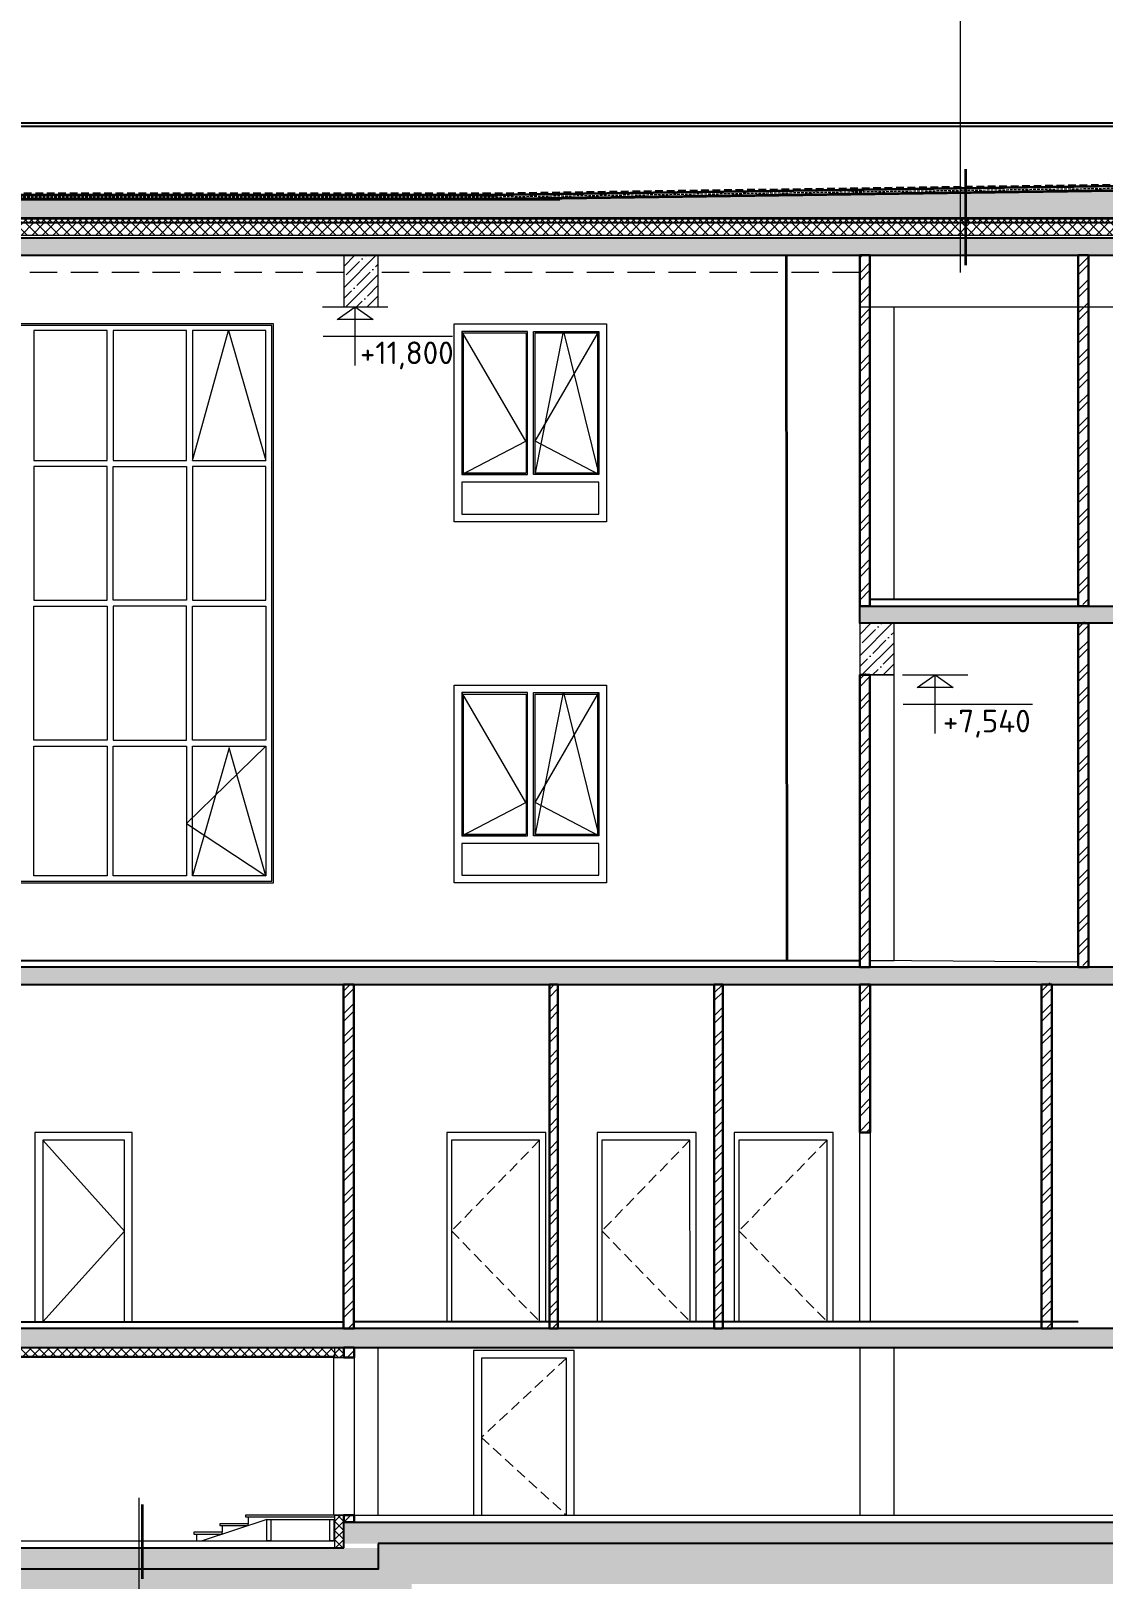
# Model space of a CAD drawing. Header units: millimetres. Extents: x -136099598 to 11807193, y 0 to 779331.
# Drawn here: x 455826 to 468294, y 285561 to 303562 of the extents above; entities that cross this region are included whole.
import ezdxf
from ezdxf import colors
from ezdxf.entities.mleader import LeaderData, LeaderLine
from ezdxf.math import Vec2, Vec3

# ---------------------------------------------------------------- set-up
doc = ezdxf.new("R2010")
doc.units = ezdxf.units.MM
doc.header["$MEASUREMENT"] = 0
for name, pattern in [('01_base$0$DASHED2', [0.375, 0.25, -0.125]), ('ADSK_Штрих_ш3 п1_5', [4.5, 3, -1.5]), ('DASHED', [19.05, 12.7, -6.35]), ('HIDDEN2', [4.7625, 3.175, -1.5875])]:
    doc.linetypes.add(name, pattern=pattern)
doc.layers.get('0').update_dxf_attribs({"color": 250, "lineweight": 9})
for name, color, linetype, lineweight in [('24_Фасад_разрез_тонкая', 7, 'Continuous', 9), ('АР_Двери', 5, 'Continuous', 18), ('АР_Лестницы', 6, 'Continuous', 15), ('АР_Окна', 4, 'Continuous', 0), ('АР_Отметки', 250, 'Continuous', 15), ('АР_Перегородки кирпич', 244, 'Continuous', 30), ('СТЕНЫ кирпич ЛИДЕР', 250, 'Continuous', 15), ('Штриховка', 7, 'Continuous', 5), ('Штриховка в сечении', 7, 'Continuous', 18)]:
    doc.layers.add(name, color=color, linetype=linetype, lineweight=lineweight)
doc.layers.add('PDF _0', color=7, linetype='Continuous')
doc.layers.add('PDF_Геометрия', color=7, linetype='Continuous')
doc.styles.add('ISOCPEUR', font='isocpeur.ttf', dxfattribs={"width": 0.7})
doc.styles.add('PDF ISOCPEUR', font='isocpeur.ttf')
pattern_1 = [(45, (0, -0.65), (-123.743687, 123.743687), []), (45, (123.74, -0.65), (-123.743687, 123.743687), [218.75, -43.75, 0, -43.75])]
pattern_2 = [(45, (0, -70), (-123.743687, 123.743687), []), (45, (123.74, -70), (-123.743687, 123.743687), [218.75, -43.75, 0, -43.75])]

# ---------------------------------------------------------------- blocks, each defined once
blk = doc.blocks.new('A$Cd8d14d9d')
at = {"ltscale": 150}
for p, q in [((0, 682), (0, 0)), ((-372, 341), (1132, 341)), ((-380, 0), (380, 0))]:
    blk.add_line(p, q, dxfattribs=at)
blk.add_lwpolyline([(0, 0), (210, 147), (-210, 147), (0, 0)], dxfattribs=at)
blk = doc.blocks.new('_DotSmall')
at = {"color": 0, "linetype": 'ByBlock', "const_width": 0.5}
blk.add_lwpolyline([(-0.0625, 0, 1), (0.0625, 0, 1)], format="xyb", close=True, dxfattribs=at)

msp = doc.modelspace()

# ---------------------------------------------------------------- hatches: boundary and pattern name
at = {"ltscale": 100, "transparency": 33554687}
h = msp.add_hatch(dxfattribs=at)
h.set_pattern_fill('ANSI35', color=0, scale=700)
h.set_pattern_definition(pattern_1)
h.paths.add_polyline_path([(489923.683, 301153.943), (441108.624, 301153.9), (441108.745, 300953.986), (453208.806, 300953.857), (453264.72, 300953.943), (489923.683, 300954.006)])
h = msp.add_hatch(dxfattribs=at)
h.set_pattern_fill('ANSI35', color=0, scale=700)
h.set_pattern_definition(pattern_1)
h.paths.add_polyline_path([(459862.992, 300953.964), (459464.377, 300953.921), (459463.879, 300353.986), (459663.684, 300353.943), (459463.819, 300353.943), (459864.726, 300353.943)])
at = {"ltscale": 40, "true_color": 0x383e42}
h = msp.add_hatch(dxfattribs=at)
h.set_pattern_fill('ANSI32', color=250, scale=500, angle=360)
h.set_pattern_definition([(45, (0, 3661.97), (-132.58252, 132.58252), []), (45, (88.39, 3661.97), (-132.58252, 132.58252), [])])
h.paths.add_polyline_path([(465583.565, 300953.943), (465583.503, 296891.968), (465463.625, 296891.968), (465463.685, 300953.943)])
h = msp.add_hatch(dxfattribs=at)
h.set_pattern_fill('ANSI32', color=250, scale=500, angle=360)
h.set_pattern_definition([(45, (2540.67, 4262), (-132.58252, 132.58252), []), (45, (2629.06, 4262), (-132.58252, 132.58252), [])])
h.paths.add_polyline_path([(468124.235, 300953.978), (468124.174, 296891.968), (468004.295, 296891.968), (468004.356, 300953.978)])
at = {"ltscale": 100, "transparency": 33554687}
h = msp.add_hatch(dxfattribs=at)
h.set_pattern_fill('ANSI35', color=0, scale=700)
h.set_pattern_definition([(45, (0, -17.98), (-123.743687, 123.743687), []), (45, (123.74, -17.98), (-123.743687, 123.743687), [218.75, -43.75, 0, -43.75])])
h.paths.add_polyline_path([(465463.563, 296873.985), (489513.683, 296873.985), (489513.683, 296673.985), (465463.563, 296673.985)])
h = msp.add_hatch(dxfattribs=at)
h.set_pattern_fill('ANSI35', color=0, scale=700)
h.set_pattern_definition([(45, (5999.74, -4280.62), (-123.743687, 123.743687), []), (45, (6123.49, -4280.62), (-123.743687, 123.743687), [218.75, -43.75, 0, -43.75])])
h.paths.add_polyline_path([(465862.737, 296673.991), (465463.563, 296673.97), (465463.624, 296074.013), (465663.429, 296073.97), (465463.563, 296073.97), (465864.47, 296073.97)])
at = {"ltscale": 40, "true_color": 0x383e42}
h = msp.add_hatch(dxfattribs=at)
h.set_pattern_fill('ANSI32', color=250, scale=500, angle=360)
h.set_pattern_definition([(45, (2540.67, 64), (-132.58252, 132.58252), []), (45, (2629.06, 64), (-132.58252, 132.58252), [])])
h.paths.add_polyline_path([(468124.174, 296691.968), (468124.174, 292693.964), (468004.295, 292693.964), (468004.295, 296691.968)])
h = msp.add_hatch(dxfattribs=at)
h.set_pattern_fill('ANSI32', color=250, scale=500, angle=360)
h.paths.add_polyline_path([(465583.565, 296091.968), (465583.565, 292693.972), (465463.686, 292693.972), (465463.685, 296091.968)])
at = {"ltscale": 100, "transparency": 33554687}
h = msp.add_hatch(dxfattribs=at)
h.set_pattern_fill('ANSI35', color=0, scale=700)
h.set_pattern_definition([(45, (-0.0006, 0.44), (-123.743687, 123.743687), []), (45, (123.74, 0.44), (-123.743687, 123.743687), [218.75, -43.75, 0, -43.75])])
h.paths.add_polyline_path([(489511.573, 292674.387), (441648.684, 292674.429), (441648.744, 292474.429), (453088.805, 292474.301), (453126.166, 292474.387), (489511.573, 292474.387)])
at = {"ltscale": 40, "true_color": 0x383e42}
h = msp.add_hatch(dxfattribs=at)
h.set_pattern_fill('ANSI32', color=250, scale=500, angle=360)
h.set_pattern_definition([(45, (-6001.07, -4156.03), (-132.58252, 132.58252), []), (45, (-5912.68, -4156.03), (-132.58252, 132.58252), [])])
h.paths.add_polyline_path([(459582.37, 292473.943), (459582.431, 288473.925), (459462.553, 288473.925), (459462.491, 292473.943)])
h = msp.add_hatch(dxfattribs=at)
h.set_pattern_fill('ANSI32', color=250, scale=500, angle=360)
h.set_pattern_definition([(45, (-3628.31, -4156.03), (-132.58252, 132.58252), []), (45, (-3539.92, -4156.03), (-132.58252, 132.58252), [])])
h.paths.add_polyline_path([(461955.132, 292473.943), (461955.194, 288473.925), (461855.225, 288473.925), (461855.163, 292473.943)])
h = msp.add_hatch(dxfattribs=at)
h.set_pattern_fill('ANSI32', color=250, scale=500, angle=360)
h.set_pattern_definition([(45, (-1713.1, -4198.03), (-132.58252, 132.58252), []), (45, (-1624.7, -4198.03), (-132.58252, 132.58252), [])])
h.paths.add_polyline_path([(463870.469, 292493.943), (463870.664, 288473.93), (463770.821, 288473.93), (463770.626, 292493.943)])
h = msp.add_hatch(dxfattribs=at)
h.set_pattern_fill('ANSI32', color=250, scale=500, angle=360)
h.set_pattern_definition([(45, (1e-09, -4198.03), (-132.58252, 132.58252), []), (45, (88.39, -4198.03), (-132.58252, 132.58252), [])])
h.paths.add_polyline_path([(465583.565, 292493.937), (465583.503, 290752.891), (465463.625, 290752.891), (465463.685, 292493.937)])
h = msp.add_hatch(dxfattribs=at)
h.set_pattern_fill('ANSI32', color=250, scale=500, angle=360)
h.set_pattern_definition([(45, (2114.27, -4156.03), (-132.58252, 132.58252), []), (45, (2202.66, -4156.03), (-132.58252, 132.58252), [])])
h.paths.add_polyline_path([(467697.772, 292493.944), (467697.772, 288473.932), (467577.893, 288473.932), (467577.893, 292493.944)])
at = {"ltscale": 100, "transparency": 33554687}
h = msp.add_hatch(dxfattribs=at)
h.set_pattern_fill('ANSI35', color=0, scale=700)
h.set_pattern_definition([(45, (232.5, 0.4), (-123.743687, 123.743687), []), (45, (356.24, 0.4), (-123.743687, 123.743687), [218.75, -43.75, 0, -43.75])])
h.paths.add_polyline_path([(489510.69, 288473.945), (441648.654, 288473.876), (441648.684, 288252.844), (453441.302, 288252.85), (441648.243, 288252.843), (489512.015, 288252.869)])
at = {"ltscale": 40, "true_color": 0x383e42}
h = msp.add_hatch(dxfattribs=at)
h.set_pattern_fill('ANSI32', color=250, scale=500, angle=360)
h.set_pattern_definition([(45, (-6000.13, -8456.78), (-132.58252, 132.58252), []), (45, (-5911.75, -8456.78), (-132.58252, 132.58252), [])])
h.paths.add_polyline_path([(459583.625, 288252.853), (459583.625, 288136.027), (459463.746, 288136.027), (459463.746, 288252.853)])
h = msp.add_hatch(dxfattribs=at)
h.set_pattern_fill('EARTH', color=250, scale=2000, angle=45)
h.paths.add_polyline_path([(490321.312, 287088.144), (497150.726, 287088.144), (497148.347, 287489.007), (489923.666, 287534.982), (489923.665, 285993.814), (459863.684, 285993.29), (459863.704, 285696.068), (441108.836, 285694.972), (441108.722, 286786.02), (441108.703, 286786.02), (441108.666, 288123.205), (433828.621, 288088.919), (433826.365, 287594.299), (440721.661, 287594.299), (440721.661, 285253.267), (460254.198, 285253.267), (460254.198, 285503.325), (490321.312, 285503.325)])
at = {"ltscale": 100, "transparency": 33554687}
h = msp.add_hatch(dxfattribs=at)
h.set_pattern_fill('ANSI35', color=0, scale=700)
h.set_pattern_definition(pattern_2)
h.paths.add_polyline_path([(459463.722, 286223.552), (489923.685, 286223.552), (489923.684, 285974.916), (459463.721, 285972.159)])
h = msp.add_hatch(dxfattribs=at)
h.set_pattern_fill('ANSI35', color=0, scale=700)
h.paths.add_polyline_path([(459583.625, 286303.552), (459583.929, 286227.763), (459464.05, 286227.763), (459463.746, 286303.552)])
h = msp.add_hatch(dxfattribs=at)
h.set_pattern_fill('ANSI35', color=0, scale=700)
h.set_pattern_definition(pattern_2)
h.paths.add_polyline_path([(441108.74, 285923.669), (459863.664, 285923.775), (459863.685, 285675.52), (441108.855, 285675.52)])
at = {"layer": 'Штриховка', "transparency": 33554636}
h = msp.add_hatch(dxfattribs=at)
h.set_pattern_fill('ANSI37', color=256, scale=400)
h.set_pattern_definition([(45, (305750.395, 27.087), (-35.355339, 35.355339), []), (135, (305750.395, 27.087), (-35.355339, -35.355339), [])])
h.paths.add_polyline_path([(489623.71, 301385.96), (489623.71, 301334.004), (441408.684, 301333.943), (441408.684, 301386.001)])
h = msp.add_hatch(dxfattribs=at)
h.set_pattern_fill('ANSI37', color=256, scale=700)
h.set_pattern_definition([(45, (0.06, 29.4), (-61.871843, 61.871843), []), (135, (0.06, 29.4), (-61.871843, -61.871843), [])])
h.paths.add_polyline_path([(489673.71, 301334.045), (441358.665, 301333.953), (441358.703, 301184.028), (453108.87, 301183.9), (453134.993, 301183.985), (489673.71, 301185.037)])
h = msp.add_hatch(dxfattribs=at)
h.set_pattern_fill('ANSI37', color=256, scale=600)
h.paths.add_polyline_path([(459360.383, 288252.87), (441848.704, 288252.844), (441848.704, 288152.844), (453441.302, 288152.85), (441848.704, 288152.844), (459361.045, 288152.867)])
h = msp.add_hatch(dxfattribs=at)
h.set_pattern_fill('ANSI37', color=256, scale=600)
h.set_pattern_definition([(45, (-120505.53, 0.007), (-53.033009, 53.033009), []), (135, (-120505.53, 0.007), (-53.033009, -53.033009), [])])
h.paths.add_polyline_path([(459360.714, 288252.853), (459360.702, 288136.028), (459463.682, 288136.027), (459463.684, 288252.853)])
h = msp.add_hatch(dxfattribs=at)
h.set_pattern_fill('ANSI37', color=256, scale=600)
h.set_pattern_definition([(45, (-120505.516, -1949.29), (-53.033009, 53.033009), []), (135, (-120505.516, -1949.29), (-53.033009, -53.033009), [])])
h.paths.add_polyline_path([(459360.729, 286304.673), (459360.717, 285923.553), (459463.697, 285923.552), (459463.699, 286304.673)])
at = {"layer": 'Штриховка в сечении', "transparency": 33554636}
h = msp.add_hatch(dxfattribs=at)
h.set_pattern_fill('GRAVEL', color=256, scale=200)
h.set_pattern_definition([(228.0127875, (144, 200), (-1600, -1800), [26.9072, -2663.81761]), (184.9697407, (126, 180), (2400, 200), [46.1736, -4571.18495]), (132.510447, (80, 176), (2000, -2200), [32.5576, -3223.20652]), (267.273689, (2, 126), (200, 4000), [42.0476, -4162.71161]), (292.8336542, (0, 84), (-1000, 2400), [41.231, -4081.874626]), (357.273689, (16, 46), (-4000, 200), [42.0476, -4162.71161]), (37.6942405, (58, 44), (-2600, -2000), [55.6058, -5504.96971]), (72.2553284, (102, 78), (1400, 4400), [52.4976, -5197.2643]), (121.4295656, (118, 128), (-1600, 2600), [42.19, -4176.81462]), (175.2363583, (96, 164), (2200, -200), [48.1664, -2360.152516]), (222.3974378, (48, 168), (-2400, -2200), [62.2896, -6166.675]), (138.814075, (200, 124), (-1400, 1200), [21.2602, -2104.76896]), (171.4692344, (184, 138), (2600, -400), [40.4474, -4004.30228]), (225, (144, 144), (-2e-14, -200), [28.2842, -254.55851]), (203.1985905, (130, 168), (1000, 400), [15.2316, -1507.92302]), (291.8014095, (116, 162), (-200, 600), [21.5406, -1055.49236]), (30.9637565, (124, 142), (600, 400), [34.9858, -1131.20458]), (161.565051, (154, 160), (400, -200), [25.2982, -607.15733]), (16.3895403, (0, 162), (2000, 600), [35.44, -3508.56903]), (70.346176, (34, 172), (-800, -2200), [29.7322, -2943.48155]), (293.1985905, (154, 200), (-400, 1000), [30.463, -1492.69162]), (343.6104597, (166, 172), (-2000, 600), [35.44, -3508.56903]), (339.443955, (0, 38), (-1000, 400), [34.176, -1674.62475]), (294.7751406, (32, 26), (-1000, 2200), [28.6356, -2834.92861]), (66.8014095, (156, 0), (400, 1000), [30.463, -1492.69162]), (17.3540246, (168, 28), (-2600, -800), [33.5262, -3319.08472]), (69.443955, (58, 0), (-400, -1000), [17.088, -1691.71275]), (101.3099325, (144, 0), (-200, 800), [10.198, -1009.6059]), (165.963757, (142, 10), (600, -200), [41.231, -783.390125]), (186.009006, (102, 20), (2000, 200), [38.21, -3782.784635]), (303.690068, (124, 124), (-200, 400), [28.8444, -692.265855]), (353.1572266, (140, 100), (3400, -400), [50.3588, -4985.512525]), (60.945396, (190, 94), (-800, -1400), [20.5912, -2038.53483]), (90, (200, 112), (-200, 200), [12, -188]), (120.2564372, (98, 26), (800, -1400), [27.7848, -2750.704]), (48.0127875, (84, 50), (1600, 1800), [53.8144, -2636.91041]), (0, (120, 90), (200, 200), [52, -148]), (325.3048465, (172, 90), (2000, -1400), [31.6228, -3130.65486]), (254.054604, (198, 72), (-200, -800), [29.1204, -1426.90158]), (207.6459754, (190, 44), (-3800, -2000), [47.413, -4693.894836]), (175.4260787, (148, 22), (-2600, 200), [50.1598, -4965.81468])])
h.paths.add_polyline_path([(477405.595, 301385.954), (489623.71, 301385.954), (489623.71, 301713.459), (477405.595, 301435.954), (469042.133, 301713.464), (465432.376, 301663.464), (461167.494, 301604.388), (446852.788, 301604.388), (441408.684, 301713.464), (441408.684, 301385.954)])

# ---------------------------------------------------------------- linework, layer by layer
at = {"color": 1, "lineweight": 35, "ltscale": 150}
msp.add_line((461167.494, 301604.388), (469042.133, 301713.464), dxfattribs=at)
at = {"color": 6, "lineweight": 35, "ltscale": 150}
for p, q in [((465350.466, 301713.464), (465514.286, 301713.464)), ((461085.583, 301654.388), (461249.404, 301654.388))]:
    msp.add_line(p, q, dxfattribs=at)
at = {"lineweight": 35, "ltscale": 150}
for p, q in [((446852.788, 301604.388), (461975.647, 301604.388)), ((464620.444, 292753.023), (464613.451, 300953.973))]:
    msp.add_line(p, q, dxfattribs=at)
at = {"ltscale": 150}
for p, q in [((441848.704, 288152.847, 0.102), (459360.714, 288152.853, -1.185)), ((441848.704, 288140.844, 0.114), (459348.137, 288140.852, 0.001)), ((459348.684, 288136.027, -1.185), (459348.684, 288152.853, -1.185)), ((459360.714, 288136.027, -1.185), (459348.684, 288136.027, -1.185)), ((458570.64, 286254.673), (457817.277, 286003.552)), ((458616.372, 286254.673), (459360.817, 286254.671, -1.185)), ((459583.686, 286304.673), (489413.685, 286304.673, 1.185)), ((441848.704, 286003.55, 2.303), (459360.75, 286003.552, -1.185))]:
    msp.add_line(p, q, dxfattribs=at)
for points in [[(466696.701, 300837.61), (466696.701, 301955.61)], [(458350.64, 286284.673), (458350.64, 286204.673)], [(457750.64, 286084.673), (457750.64, 286003.552)], [(458050.64, 286184.673), (458050.64, 286104.673)]]:
    msp.add_lwpolyline(points, dxfattribs=at)
at = {"color": 250, "lineweight": 35, "ltscale": 150, "true_color": 0x383e42}
msp.add_lwpolyline([(477405.595, 301385.954), (489623.71, 301385.954), (489623.71, 301713.459), (477405.595, 301435.954), (469042.133, 301713.464), (465432.376, 301663.464), (461167.494, 301604.388), (446852.788, 301604.388), (441408.684, 301713.464), (441408.684, 301385.954), (477405.595, 301385.954)], dxfattribs=at)
at = {"color": 5, "lineweight": 35, "ltscale": 150}
for points in [[(489611.947, 301713.459), (477405.595, 301435.954), (469042.133, 301713.464), (461167.494, 301604.388), (461167.494, 301604.388), (446852.788, 301604.388), (441424.562, 301713.464)], [(489610.81, 301763.446), (477405.856, 301485.973), (469042.616, 301763.476), (461167.147, 301654.388), (446853.29, 301654.388), (441425.566, 301763.454)]]:
    msp.add_lwpolyline(points, dxfattribs=at)
at = {"linetype": 'ADSK_Штрих_ш3 п1_5', "ltscale": 10}
msp.add_lwpolyline([(489611.379, 301738.452), (477405.726, 301460.963), (469042.375, 301738.47), (461167.32, 301629.388), (446853.039, 301629.388), (441425.064, 301738.459)], dxfattribs=at)
at = {"ltscale": 100}
for points in [[(459463.819, 300353.943), (459863.55, 300353.943), (459863.55, 300953.943), (459463.819, 300953.943)], [(465463.69, 300353.941), (477863.689, 300353.943), (477863.689, 300953.943), (465463.69, 300953.941)], [(465463.563, 296073.97), (465863.294, 296073.97), (465863.294, 296673.97), (465463.563, 296673.97)]]:
    msp.add_lwpolyline(points, close=True, dxfattribs=at)
at = {"color": 3, "ltscale": 150}
for points in [[(465463.69, 300754.211), (465463.684, 300754.211), (465463.755, 296935.636)], [(465583.685, 296952.326), (465863.875, 296952.326), (465863.692, 300353.941)], [(465583.712, 292752.171), (465863.834, 292752.171), (465863.82, 296073.985), (465463.82, 296073.985), (465463.563, 292752.989)]]:
    msp.add_lwpolyline(points, dxfattribs=at)
at = {"ltscale": 150, "elevation": -1.185}
for points in [[(459463.671, 288136.027), (459360.714, 288136.027), (459360.714, 288252.852), (459463.671, 288252.852)], [(459463.685, 285923.552), (459360.729, 285923.552), (459360.831, 286304.673), (459463.989, 286304.673)]]:
    msp.add_lwpolyline(points, close=True, dxfattribs=at)
at = {"color": 3, "ltscale": 150, "elevation": -1.185}
msp.add_lwpolyline([(459463.685, 286304.683), (459463.685, 286304.673), (459863.685, 286304.673), (459863.684, 288252.853), (459463.684, 288252.853), (459463.685, 288136.027)], dxfattribs=at)
msp.add_lwpolyline([(465463.684, 286304.677), (465863.684, 286304.669), (465863.684, 288252.856), (465463.684, 288252.856)], close=True, dxfattribs=at)
at = {"ltscale": 150}
for points in [[(458320.64, 286284.673), (459360.828, 286284.702), (459360.828, 286304.702), (458320.64, 286304.673)], [(458570.64, 286254.673), (458616.372, 286254.673), (458616.372, 286003.552), (458570.64, 286003.552)], [(459302.959, 286254.671), (459348.691, 286254.671), (459348.691, 286003.55), (459302.959, 286003.55)], [(457720.64, 286084.673), (458050.636, 286084.673), (458050.636, 286104.673), (457720.64, 286104.673)], [(458020.64, 286184.673), (458350.734, 286184.673), (458350.734, 286204.673), (458020.64, 286204.673)]]:
    msp.add_lwpolyline(points, close=True, dxfattribs=at)
at = {"layer": '24_Фасад_разрез_тонкая', "linetype": 'DASHED', "lineweight": 30, "ltscale": 7}
for points in [[(489447.782, 301776.744), (477405.945, 301502.979), (469042.78, 301780.48), (461167.03, 301671.388), (446853.461, 301671.388), (441539.991, 301778.159)], [(489438.775, 301768.537), (477405.903, 301494.976), (469042.703, 301772.478), (461167.085, 301663.388), (446853.38, 301663.388), (441548.453, 301769.987)]]:
    msp.add_lwpolyline(points, dxfattribs=at)
at = {"layer": '24_Фасад_разрез_тонкая', "lineweight": 9}
for points in [[(489623.71, 301385.954), (441408.684, 301385.954)], [(489673.71, 301185.037), (441358.684, 301184.026)]]:
    msp.add_lwpolyline(points, dxfattribs=at)
at = {"layer": 'PDF_Геометрия', "lineweight": 13, "ltscale": 100, "transparency": 33554687}
for p, q in [((466631.836, 309928.069), (466631.836, 300754.158)), ((457078.946, 286504.44, -0.404), (457078.946, 279854.175, -0.259))]:
    msp.add_line(p, q, dxfattribs=at)
at = {"layer": 'PDF_Геометрия', "lineweight": 35, "ltscale": 100, "transparency": 33554687}
msp.add_lwpolyline([(466696.701, 300837.647), (466696.701, 301955.647)], dxfattribs=at)
at = {"layer": 'PDF_Геометрия', "lineweight": 35, "ltscale": 100, "transparency": 33554687, "elevation": -0.403}
msp.add_lwpolyline([(457124.758, 285562.406), (457124.758, 286427.483)], dxfattribs=at)
at = {"layer": 'АР_Двери', "ltscale": 150}
for points in [[(455872.437, 288553.259), (457002.673, 288553.259), (457002.657, 290752.598), (455872.42, 290752.599)], [(460662.02, 288553.982), (461812.028, 288553.982), (461812.012, 290753.321), (460662.004, 290753.321)], [(462410.32, 288553.982), (463560.328, 288553.982), (463560.312, 290753.321), (462410.303, 290753.321)], [(464003.684, 288553.982), (465153.693, 288553.982), (465153.676, 290753.321), (464003.668, 290753.321)], [(465463.686, 290752.583), (465583.687, 290752.583), (465583.687, 288553.982), (465463.686, 288553.982)], [(455962.437, 288553.259), (456912.673, 288553.259), (456912.657, 290662.598), (455962.421, 290662.599)], [(460717.499, 288553.982), (461742.02, 288553.982), (461742.005, 290663.321), (460717.483, 290663.321)], [(462465.798, 288553.982), (463490.32, 288553.982), (463490.304, 290663.321), (462465.783, 290663.321)], [(464059.163, 288553.982), (465083.684, 288553.982), (465083.669, 290663.321), (464059.148, 290663.321)], [(460973.684, 286303.554), (462143.684, 286303.554), (462143.668, 288217.894), (460973.668, 288217.894)], [(461063.684, 286303.554), (462053.684, 286303.554), (462053.669, 288127.894), (461063.669, 288127.894)]]:
    msp.add_lwpolyline(points, close=True, dxfattribs=at)
msp.add_lwpolyline([(455962.421, 290662.598), (456912.665, 289607.928), (455962.406, 288553.259)], dxfattribs=at)
at = {"layer": 'АР_Двери', "linetype": '01_base$0$DASHED2', "ltscale": 500}
for points in [[(461742.005, 290663.321), (460717.491, 289608.651), (461742.02, 288553.982)], [(463490.304, 290663.321), (462465.791, 289608.651), (463490.32, 288553.982)], [(465083.669, 290663.321), (464059.155, 289608.651), (465083.684, 288553.982)], [(462053.669, 288127.894), (461063.677, 287208.224), (462053.684, 286303.554)]]:
    msp.add_lwpolyline(points, dxfattribs=at)
at = {"layer": 'АР_Двери', "ltscale": 150, "elevation": -1.185}
msp.add_lwpolyline([(459348.684, 288136.027), (459583.686, 288136.027), (459583.686, 286304.683), (459348.684, 286304.683)], close=True, dxfattribs=at)
at = {"layer": 'АР_Лестницы', "color": 3, "linetype": 'HIDDEN2', "ltscale": 100}
for p, q in [((459463.819, 300754.188), (453863.55, 300754.183)), ((465463.688, 300754.192), (459863.55, 300754.188))]:
    msp.add_line(p, q, dxfattribs=at)
at = {"layer": 'АР_Окна', "ltscale": 150}
for points, elevation in [([(458648.546, 300155.954), (454848.546, 300155.954), (454848.546, 293655.954), (458648.546, 293655.954)], -0.234), ([(458628.546, 300137.439), (454868.546, 300137.439), (454868.546, 293675.954), (458628.546, 293675.954)], -0.234), ([(455861.046, 298567.068), (456713.546, 298567.068), (456713.546, 300077.439), (455861.046, 300077.439)], -0.234), ([(456783.546, 298567.068), (457636.046, 298567.068), (457636.046, 300077.439), (456783.546, 300077.439)], -0.234), ([(457706.046, 298567.068), (458558.546, 298567.068), (458558.546, 300077.439), (457706.046, 300077.439)], -0.234), ([(462520.256, 297855.954), (460748.745, 297855.954), (460748.745, 300156.76), (462520.256, 300156.76)], -1.241), ([(460837.659, 298404.378), (461599.531, 298404.378), (461599.531, 300068.717), (460837.659, 300068.717)], -1.241), ([(461583.445, 298419.308), (460857.659, 298420.322), (460857.659, 300051.76), (461583.445, 300051.76)], -1.241), ([(462431.342, 298404.378), (461669.47, 298404.378), (461669.47, 300068.717), (462431.342, 300068.717)], -1.241), ([(462415.256, 298419.308), (461689.47, 298420.322), (461689.47, 300051.76), (462415.256, 300051.76)], -1.241), ([(456713.546, 296941.697), (456713.546, 298497.068), (455861.046, 298497.068), (455861.046, 296941.697)], -0.234), ([(456783.546, 296941.697), (456783.546, 298497.068), (457636.046, 298497.068), (457636.046, 296941.697)], -0.234), ([(457706.046, 296941.697), (458556.31, 296941.697), (458556.31, 298497.068), (457706.046, 298497.068)], -0.234), ([(460838.746, 297943.944), (462430.255, 297943.944), (462430.256, 298315.403), (460838.744, 298315.403)], -1.241), ([(456713.546, 296871.697), (456713.546, 295316.326), (455861.046, 295316.326), (455861.046, 296871.697)], -0.234), ([(456783.546, 296871.697), (456783.546, 295316.326), (457636.046, 295316.326), (457636.046, 296871.697)], -0.234), ([(457706.046, 296871.697), (458558.546, 296871.697), (458558.546, 295316.326), (457706.046, 295316.326)], -0.234), ([(455861.046, 295246.326), (456713.546, 295246.326), (456713.546, 293735.954), (455861.046, 293735.954)], -0.234), ([(456783.546, 295246.326), (457636.046, 295246.326), (457636.046, 293735.954), (456783.546, 293735.954)], -0.234), ([(457706.046, 295246.326), (458558.546, 295246.326), (458558.546, 293735.954), (457706.046, 293735.954)], -0.234)]:
    msp.add_lwpolyline(points, close=True, dxfattribs=dict(at, elevation=elevation))
for points, elevation in [([(457706.046, 298567.068), (458122.296, 300077.439), (458558.546, 298567.068)], -0.234), ([(461579.531, 298404.378), (461321.095, 298404.378), (460837.659, 298404.378), (461579.531, 298790.954), (460837.659, 300068.717)], -1.241), ([(461689.47, 298404.378), (462017.906, 300068.717), (462431.342, 298404.378), (461689.47, 298790.954), (462431.342, 300068.717)], -1.241), ([(458558.546, 295246.326), (457636.046, 294345.154), (458558.546, 293735.954), (458132.296, 295226.326), (457706.046, 293735.954)], -0.234)]:
    msp.add_lwpolyline(points, dxfattribs=dict(at, elevation=elevation))
for points in [[(462520.256, 293655.954), (460748.745, 293655.954), (460748.745, 295956.76), (462520.256, 295956.76)], [(460837.659, 294204.378), (461599.531, 294204.378), (461599.531, 295868.717), (460837.659, 295868.717)], [(461583.445, 294219.308), (460857.659, 294220.322), (460857.659, 295851.76), (461583.445, 295851.76)], [(462431.342, 294204.378), (461669.47, 294204.378), (461669.47, 295868.717), (462431.342, 295868.717)], [(462415.256, 294219.308), (461689.47, 294220.322), (461689.47, 295851.76), (462415.256, 295851.76)], [(460838.746, 293743.944), (462430.255, 293743.944), (462430.256, 294115.403), (460838.744, 294115.403)]]:
    msp.add_lwpolyline(points, close=True, dxfattribs=at)
for points in [[(461579.531, 294204.378), (461321.095, 294204.378), (460837.659, 294204.378), (461579.531, 294590.954), (460837.659, 295868.717)], [(461689.47, 294204.378), (462017.906, 295868.717), (462431.342, 294204.378), (461689.47, 294590.954), (462431.342, 295868.717)]]:
    msp.add_lwpolyline(points, dxfattribs=at)
at = {"layer": 'АР_Отметки', "color": 18, "true_color": 0x000000}
msp.add_line((468004.233, 292733.948), (465583.564, 292753.292), dxfattribs=at)
at = {"layer": 'АР_Перегородки кирпич', "ltscale": 100}
for points in [[(465463.563, 296873.985), (465583.565, 296873.985), (465583.565, 300953.943), (465463.563, 300953.943)], [(468004.234, 296873.985), (468124.235, 296873.985), (468124.235, 300953.978), (468004.234, 300953.978)], [(468004.233, 292673.969), (468124.235, 292673.969), (468124.235, 296673.985), (468004.234, 296673.985)], [(465463.563, 292673.978), (465583.564, 292673.978), (465583.565, 296073.985), (465463.563, 296073.985)], [(459462.43, 288473.955), (459582.431, 288473.955), (459582.431, 292473.943), (459462.43, 292473.943)], [(461855.194, 288473.955), (461955.194, 288473.955), (461955.193, 292473.943), (461855.193, 292473.943)], [(463770.724, 288473.93), (463870.725, 288473.93), (463870.724, 292473.948), (463770.723, 292473.948)], [(465463.686, 290752.583), (465583.687, 290752.583), (465583.687, 292473.948), (465463.685, 292473.948)], [(467577.831, 288473.932), (467697.833, 288473.932), (467697.832, 292473.95), (467577.831, 292473.95)]]:
    msp.add_lwpolyline(points, close=True, dxfattribs=at)
at = {"layer": 'АР_Перегородки кирпич', "ltscale": 100, "elevation": -1.185}
for points in [[(459463.684, 288136.027), (459583.686, 288136.027), (459583.686, 288252.853), (459463.684, 288252.853)], [(459463.989, 286223.552), (459583.99, 286223.552), (459583.99, 286304.683), (459463.989, 286304.683)]]:
    msp.add_lwpolyline(points, close=True, dxfattribs=at)
at = {"layer": 'СТЕНЫ кирпич ЛИДЕР', "lineweight": 25, "ltscale": 100}
for p, q in [((440928.532, 302493.878), (490103.838, 302493.878)), ((441439.753, 302454.734), (489262.316, 302454.734)), ((441358.684, 301334.045), (489673.71, 301334.045)), ((441748.684, 300953.943), (465843.563, 300953.943)), ((465583.565, 296953.334, 0.224), (468004.234, 296953.334, 0.224)), ((441748.684, 292753.943), (465463.686, 292752.989)), ((444463.736, 288553.145), (459462.43, 288553.281)), ((459582.431, 288553.982, 0.403), (468004.233, 288553.982, 0.403))]:
    msp.add_line(p, q, dxfattribs=at)
for points in [[(441108.684, 300953.943), (489923.683, 300954.006), (489923.683, 301153.943), (441108.684, 301153.943)], [(441648.684, 292473.943), (489511.573, 292473.943), (489511.573, 292673.943), (441648.684, 292673.943)], [(441648.684, 288252.844), (489511.573, 288252.868), (489511.573, 288473.943), (441648.684, 288473.919)]]:
    msp.add_lwpolyline(points, close=True, dxfattribs=at)
at = {"layer": 'СТЕНЫ кирпич ЛИДЕР', "lineweight": 25, "ltscale": 100, "elevation": 0.224}
msp.add_lwpolyline([(489513.683, 296673.985), (465463.563, 296673.97), (465463.563, 296873.686), (489513.683, 296873.985)], close=True, dxfattribs=at)
at = {"layer": 'СТЕНЫ кирпич ЛИДЕР', "lineweight": 25, "ltscale": 100}
msp.add_lwpolyline([(459463.721, 285923.552), (459463.722, 286223.552), (489923.685, 286223.552), (489923.674, 285974.634), (459863.675, 285972.47)], dxfattribs=at)
at = {"layer": 'СТЕНЫ кирпич ЛИДЕР', "lineweight": 25, "ltscale": 100, "elevation": -0.403}
msp.add_lwpolyline([(459863.675, 285972.47), (459863.685, 285675.52), (441108.855, 285675.52), (441108.705, 285923.669), (459463.721, 285923.552)], dxfattribs=at)

# ---------------------------------------------------------------- block references
at = {"ltscale": 150, "xscale": -1, "rotation": 180.0004533116229}
for p in [(459595.214, 300353.943), (466342.518, 296074.03, 0.224)]:
    msp.add_blockref('A$Cd8d14d9d', p, dxfattribs=at)

# ---------------------------------------------------------------- texts
at = {"layer": 'PDF _0', "lineweight": 0, "char_height": 262.4934, "attachment_point": 1, "style": 'PDF ISOCPEUR'}
for s, insert in [('+11,800', (459652.57, 299950.744)), ('+7,540', (466431.448, 295668.639))]:
    msp.add_mtext(s, dxfattribs=dict(at, insert=insert))

# ---------------------------------------------------------------- leaders
at = {"layer": 'АР_Отметки'}
ml = msp.add_multileader_mtext('Standard', dxfattribs=at)
ml.set_content('Л.2', color=256, style='ISOCPEUR')
ml.set_leader_properties(color=256, linetype='Continuous', lineweight=-1)
ml.set_arrow_properties(name='DOTSMALL')
ml.build(insert=Vec2(0, 0))
ml.multileader.update_dxf_attribs({"has_text_frame": 1, "text_left_attachment_type": 4, "text_right_attachment_type": 4, "dogleg_length": 100, "arrow_head_size": 280.8})
ctx = ml.context
ctx.base_point, ctx.char_height, ctx.arrow_head_size, ctx.landing_gap_size, ctx.plane_origin = Vec3(757009.836, 304935.888), 390, 280.8, 78, Vec3(796377.867, 286803.821)
ctx.left_attachment, ctx.right_attachment = 4, 4
notes = []
notes.append((ctx, [(0, (0, 0, 0), (0, 0), (1, 0), 1, [])]))
ctx.mtext.insert, ctx.mtext.width, ctx.mtext.line_spacing_style, ctx.mtext.flow_direction = Vec3(757087.836, 305455.888), 1330.20737, 2, 5
ml = msp.add_multileader_mtext('Standard', dxfattribs=at)
ml.set_content('Л.1', color=256, style='ISOCPEUR')
ml.set_leader_properties(color=256, linetype='Continuous', lineweight=-1)
ml.set_arrow_properties(name='DOTSMALL')
ml.build(insert=Vec2(0, 0))
ml.multileader.update_dxf_attribs({"has_text_frame": 1, "text_left_attachment_type": 4, "text_right_attachment_type": 4, "dogleg_length": 100, "arrow_head_size": 280.8})
ctx = ml.context
ctx.base_point, ctx.char_height, ctx.arrow_head_size, ctx.landing_gap_size, ctx.plane_origin = Vec3(677591.785, 304641.689), 390, 280.8, 78, Vec3(716959.816, 286509.623)
ctx.left_attachment, ctx.right_attachment = 4, 4
notes.append((ctx, [(0, (0, 0, 0), (0, 0), (1, 0), 1, [])]))
ctx.mtext.insert, ctx.mtext.width, ctx.mtext.line_spacing_style, ctx.mtext.flow_direction = Vec3(677669.785, 305161.689), 1330.20737, 2, 5
ml = msp.add_multileader_mtext('Standard', dxfattribs=at)
ml.set_content('Л.4', color=256, style='ISOCPEUR')
ml.set_leader_properties(color=256, linetype='Continuous', lineweight=-1)
ml.set_arrow_properties(name='DOTSMALL')
ml.build(insert=Vec2(0, 0))
ml.multileader.update_dxf_attribs({"has_text_frame": 1, "text_left_attachment_type": 4, "text_right_attachment_type": 4, "dogleg_length": 100, "arrow_head_size": 280.8})
ctx = ml.context
ctx.base_point, ctx.char_height, ctx.arrow_head_size, ctx.landing_gap_size, ctx.plane_origin = Vec3(626495.867, 302619.898), 390, 280.8, 78, Vec3(665863.898, 284487.832)
ctx.left_attachment, ctx.right_attachment = 4, 4
notes.append((ctx, [(0, (0, 0, 0), (0, 0), (1, 0), 1, [])]))
ctx.mtext.insert, ctx.mtext.width, ctx.mtext.line_spacing_style, ctx.mtext.flow_direction = Vec3(626573.867, 303139.898), 1330.20737, 2, 5
ml = msp.add_multileader_mtext('Standard', dxfattribs=at)
ml.set_content('Л.5', color=256, style='ISOCPEUR')
ml.set_leader_properties(color=256, linetype='Continuous', lineweight=-1)
ml.set_arrow_properties(name='DOTSMALL')
ml.build(insert=Vec2(0, 0))
ml.multileader.update_dxf_attribs({"has_text_frame": 1, "text_left_attachment_type": 4, "text_right_attachment_type": 4, "dogleg_length": 100, "arrow_head_size": 216})
ctx = ml.context
ctx.base_point, ctx.char_height, ctx.arrow_head_size, ctx.landing_gap_size, ctx.plane_origin = Vec3(611665.452, 298615.244), 300, 216, 60, Vec3(641948.553, 284667.5)
ctx.left_attachment, ctx.right_attachment = 4, 4
notes.append((ctx, [(0, (0, 0, 0), (0, 0), (1, 0), 1, [])]))
ctx.mtext.insert, ctx.mtext.width, ctx.mtext.line_spacing_style, ctx.mtext.flow_direction = Vec3(611725.452, 299015.244), 1023.23644, 2, 5
ml = msp.add_multileader_mtext('Standard', dxfattribs=at)
ml.set_content('Л.3', color=256, style='ISOCPEUR')
ml.set_leader_properties(color=256, linetype='Continuous', lineweight=-1)
ml.set_arrow_properties(name='DOTSMALL')
ml.build(insert=Vec2(0, 0))
ml.multileader.update_dxf_attribs({"has_text_frame": 1, "text_left_attachment_type": 4, "text_right_attachment_type": 4, "dogleg_length": 100, "arrow_head_size": 280.8})
ctx = ml.context
ctx.base_point, ctx.char_height, ctx.arrow_head_size, ctx.landing_gap_size, ctx.plane_origin = Vec3(645836.272, 298223.082), 390, 280.8, 78, Vec3(607061.041, 280091.016)
ctx.left_attachment, ctx.right_attachment = 4, 4
notes.append((ctx, [(0, (0, 0, 0), (0, 0), (1, 0), 1, [])]))
ctx.mtext.insert, ctx.mtext.width, ctx.mtext.line_spacing_style, ctx.mtext.flow_direction = Vec3(645914.272, 298743.082), 1330.20737, 2, 5
ml = msp.add_multileader_mtext('Standard', dxfattribs=at)
ml.set_content('Л.2п', color=256, style='ISOCPEUR')
ml.set_leader_properties(color=256, linetype='Continuous', lineweight=-1)
ml.set_arrow_properties(name='DOTSMALL')
ml.build(insert=Vec2(0, 0))
ml.multileader.update_dxf_attribs({"has_text_frame": 1, "text_left_attachment_type": 4, "text_right_attachment_type": 4, "dogleg_length": 100, "arrow_head_size": 180})
ctx = ml.context
ctx.base_point, ctx.char_height, ctx.arrow_head_size, ctx.landing_gap_size, ctx.plane_origin = Vec3(677688.832, 286610.623), 250, 180, 50, Vec3(702924.749, 274987.504)
ctx.left_attachment, ctx.right_attachment = 4, 4
notes.append((ctx, [(0, (0, 0, 0), (0, 0), (1, 0), 1, [])]))
ctx.mtext.insert, ctx.mtext.width, ctx.mtext.line_spacing_style, ctx.mtext.flow_direction = Vec3(677738.832, 286943.957), 852.69703, 2, 5
for ctx, leaders in notes:
    for number, flags, end, landing, length, lines in leaders:
        leader = LeaderData()
        leader.index, (leader.has_last_leader_line, leader.has_dogleg_vector, leader.attachment_direction) = number, flags
        leader.last_leader_point, leader.dogleg_vector, leader.dogleg_length = Vec3(end), Vec3(landing), length
        for number, points, colour, breaks in lines:
            line = LeaderLine()
            line.index, line.vertices, line.color, line.breaks = number, Vec3.list(points), colors.encode_raw_color(colour), breaks
            leader.lines.append(line)
        ctx.leaders.append(leader)

doc.saveas('drawing.dxf')
